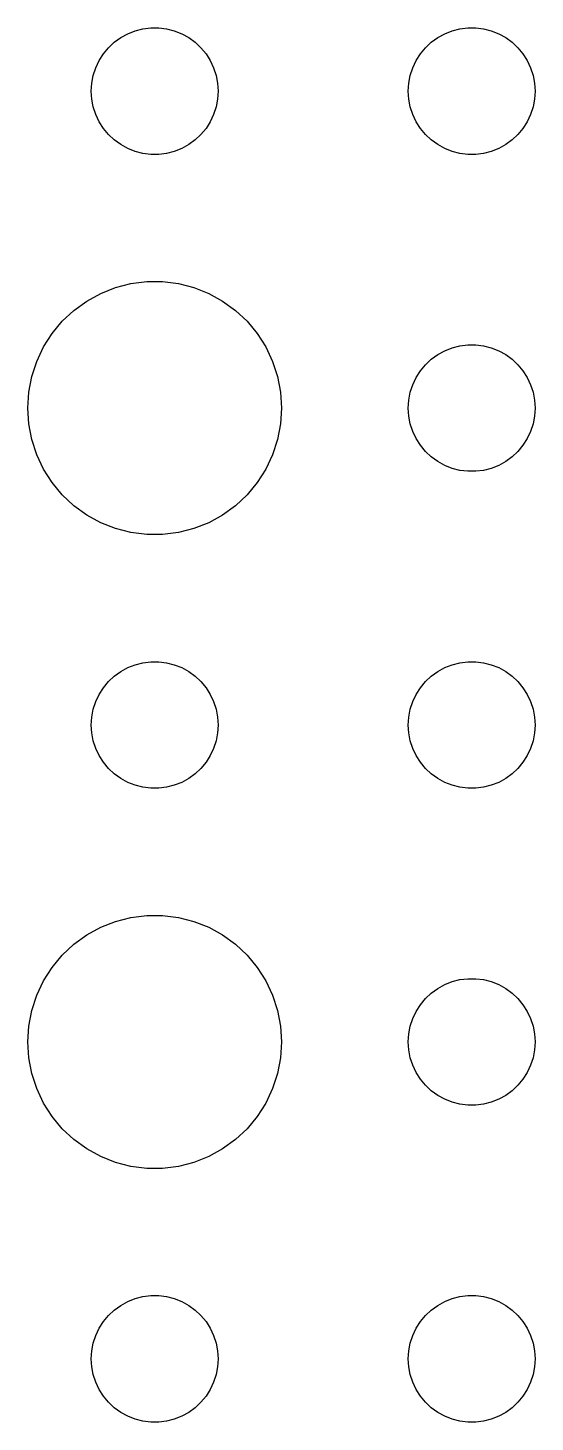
# Model space of a CAD drawing. Header units: metres. Extents: x -142 to 142, y -142 to 142.
# Drawn here: x -108 to -96, y 36 to 69 of the extents above; entities that cross this region are included whole.
import ezdxf

# ---------------------------------------------------------------- set-up
doc = ezdxf.new("R2010")
doc.units = ezdxf.units.M

msp = doc.modelspace()

# ---------------------------------------------------------------- linework, layer by layer
for p, q in [((-105.464, 68.9266), (-105.281, 68.9734)), ((-105.281, 68.9734), (-105.094, 68.997)), ((-105.094, 68.997), (-104.906, 68.997)), ((-104.906, 68.997), (-104.719, 68.9734)), ((-104.719, 68.9734), (-104.536, 68.9266)), ((-97.9635, 68.9266), (-97.7811, 68.9734)), ((-97.7811, 68.9734), (-97.5942, 68.997)), ((-97.5942, 68.997), (-97.4058, 68.997)), ((-97.4058, 68.997), (-97.2189, 68.9734)), ((-97.2189, 68.9734), (-97.0365, 68.9266)), ((-106.093, 68.5268), (-105.956, 68.6558)), ((-105.956, 68.6558), (-105.804, 68.7665)), ((-105.804, 68.7665), (-105.639, 68.8572)), ((-105.639, 68.8572), (-105.464, 68.9266)), ((-104.536, 68.9266), (-104.361, 68.8572)), ((-104.361, 68.8572), (-104.196, 68.7665)), ((-104.196, 68.7665), (-104.044, 68.6558)), ((-104.044, 68.6558), (-103.907, 68.5268)), ((-98.5934, 68.5268), (-98.4561, 68.6558)), ((-98.4561, 68.6558), (-98.3037, 68.7665)), ((-98.3037, 68.7665), (-98.1387, 68.8572)), ((-98.1387, 68.8572), (-97.9635, 68.9266)), ((-97.0365, 68.9266), (-96.8613, 68.8572)), ((-96.8613, 68.8572), (-96.6963, 68.7665)), ((-96.6963, 68.7665), (-96.5439, 68.6558)), ((-96.5439, 68.6558), (-96.4065, 68.5268)), ((-106.314, 68.2226), (-106.214, 68.3817)), ((-106.214, 68.3817), (-106.093, 68.5268)), ((-103.907, 68.5268), (-103.786, 68.3817)), ((-103.786, 68.3817), (-103.686, 68.2226)), ((-98.8145, 68.2226), (-98.7135, 68.3817)), ((-98.7135, 68.3817), (-98.5934, 68.5268)), ((-96.4065, 68.5268), (-96.2865, 68.3817)), ((-96.2865, 68.3817), (-96.1855, 68.2226)), ((-106.453, 67.873), (-106.395, 68.0522)), ((-106.395, 68.0522), (-106.314, 68.2226)), ((-103.686, 68.2226), (-103.605, 68.0522)), ((-103.605, 68.0522), (-103.547, 67.873)), ((-98.9529, 67.873), (-98.8947, 68.0522)), ((-98.8947, 68.0522), (-98.8145, 68.2226)), ((-96.1855, 68.2226), (-96.1053, 68.0522)), ((-96.1053, 68.0522), (-96.0471, 67.873)), ((-106.5, 67.5), (-106.488, 67.688)), ((-106.488, 67.688), (-106.453, 67.873)), ((-103.547, 67.873), (-103.512, 67.688)), ((-103.512, 67.688), (-103.5, 67.5)), ((-99, 67.5), (-98.9882, 67.688)), ((-98.9882, 67.688), (-98.9529, 67.873)), ((-96.0471, 67.873), (-96.0118, 67.688)), ((-96.0118, 67.688), (-96, 67.5)), ((-106.488, 67.312), (-106.5, 67.5)), ((-106.453, 67.127), (-106.488, 67.312)), ((-103.512, 67.312), (-103.547, 67.127)), ((-103.5, 67.5), (-103.512, 67.312)), ((-98.9882, 67.312), (-99, 67.5)), ((-98.9529, 67.127), (-98.9882, 67.312)), ((-96.0118, 67.312), (-96.0471, 67.127)), ((-96, 67.5), (-96.0118, 67.312)), ((-106.395, 66.9478), (-106.453, 67.127)), ((-103.547, 67.127), (-103.605, 66.9478)), ((-98.8947, 66.9478), (-98.9529, 67.127)), ((-96.0471, 67.127), (-96.1053, 66.9478)), ((-106.314, 66.7774), (-106.395, 66.9478)), ((-106.214, 66.6183), (-106.314, 66.7774)), ((-103.686, 66.7774), (-103.786, 66.6183)), ((-103.605, 66.9478), (-103.686, 66.7774)), ((-98.8145, 66.7774), (-98.8947, 66.9478)), ((-98.7135, 66.6183), (-98.8145, 66.7774)), ((-96.1855, 66.7774), (-96.2865, 66.6183)), ((-96.1053, 66.9478), (-96.1855, 66.7774)), ((-106.093, 66.4732), (-106.214, 66.6183)), ((-105.956, 66.3442), (-106.093, 66.4732)), ((-105.804, 66.2335), (-105.956, 66.3442)), ((-104.044, 66.3442), (-104.196, 66.2335)), ((-103.907, 66.4732), (-104.044, 66.3442)), ((-103.786, 66.6183), (-103.907, 66.4732)), ((-98.5934, 66.4732), (-98.7135, 66.6183)), ((-98.4561, 66.3442), (-98.5934, 66.4732)), ((-98.3037, 66.2335), (-98.4561, 66.3442)), ((-96.5439, 66.3442), (-96.6963, 66.2335)), ((-96.4065, 66.4732), (-96.5439, 66.3442)), ((-96.2865, 66.6183), (-96.4065, 66.4732)), ((-105.639, 66.1428), (-105.804, 66.2335)), ((-105.464, 66.0734), (-105.639, 66.1428)), ((-105.281, 66.0266), (-105.464, 66.0734)), ((-105.094, 66.003), (-105.281, 66.0266)), ((-104.906, 66.003), (-105.094, 66.003)), ((-104.719, 66.0266), (-104.906, 66.003)), ((-104.536, 66.0734), (-104.719, 66.0266)), ((-104.361, 66.1428), (-104.536, 66.0734)), ((-104.196, 66.2335), (-104.361, 66.1428)), ((-98.1387, 66.1428), (-98.3037, 66.2335)), ((-97.9635, 66.0734), (-98.1387, 66.1428)), ((-97.7811, 66.0266), (-97.9635, 66.0734)), ((-97.5942, 66.003), (-97.7811, 66.0266)), ((-97.4058, 66.003), (-97.5942, 66.003)), ((-97.2189, 66.0266), (-97.4058, 66.003)), ((-97.0365, 66.0734), (-97.2189, 66.0266)), ((-96.8613, 66.1428), (-97.0365, 66.0734)), ((-96.6963, 66.2335), (-96.8613, 66.1428)), ((-106.607, 62.533), (-106.277, 62.7145)), ((-106.277, 62.7145), (-105.927, 62.8532)), ((-105.927, 62.8532), (-105.562, 62.9469)), ((-105.562, 62.9469), (-105.188, 62.9941)), ((-105.188, 62.9941), (-104.812, 62.9941)), ((-104.812, 62.9941), (-104.438, 62.9469)), ((-104.438, 62.9469), (-104.073, 62.8532)), ((-104.073, 62.8532), (-103.723, 62.7145)), ((-103.723, 62.7145), (-103.393, 62.533)), ((-106.912, 62.3115), (-106.607, 62.533)), ((-103.393, 62.533), (-103.088, 62.3115)), ((-107.427, 61.7634), (-107.187, 62.0536)), ((-107.187, 62.0536), (-106.912, 62.3115)), ((-103.088, 62.3115), (-102.813, 62.0536)), ((-102.813, 62.0536), (-102.573, 61.7634)), ((-107.629, 61.4453), (-107.427, 61.7634)), ((-102.573, 61.7634), (-102.371, 61.4453)), ((-107.789, 61.1044), (-107.629, 61.4453)), ((-102.371, 61.4453), (-102.211, 61.1044)), ((-98.1387, 61.3572), (-97.9635, 61.4266)), ((-97.9635, 61.4266), (-97.7811, 61.4734)), ((-97.7811, 61.4734), (-97.5942, 61.497)), ((-97.5942, 61.497), (-97.4058, 61.497)), ((-97.4058, 61.497), (-97.2189, 61.4734)), ((-97.2189, 61.4734), (-97.0365, 61.4266)), ((-97.0365, 61.4266), (-96.8613, 61.3572)), ((-107.906, 60.7461), (-107.789, 61.1044)), ((-102.211, 61.1044), (-102.094, 60.7461)), ((-98.5934, 61.0268), (-98.4561, 61.1558)), ((-98.4561, 61.1558), (-98.3037, 61.2665)), ((-98.3037, 61.2665), (-98.1387, 61.3572)), ((-96.8613, 61.3572), (-96.6963, 61.2665)), ((-96.6963, 61.2665), (-96.5439, 61.1558)), ((-96.5439, 61.1558), (-96.4065, 61.0268)), ((-107.976, 60.376), (-107.906, 60.7461)), ((-102.094, 60.7461), (-102.024, 60.376)), ((-98.8947, 60.5522), (-98.8145, 60.7226)), ((-98.8145, 60.7226), (-98.7135, 60.8817)), ((-98.7135, 60.8817), (-98.5934, 61.0268)), ((-96.4065, 61.0268), (-96.2865, 60.8817)), ((-96.2865, 60.8817), (-96.1855, 60.7226)), ((-96.1855, 60.7226), (-96.1053, 60.5522)), ((-98.9529, 60.373), (-98.8947, 60.5522)), ((-96.1053, 60.5522), (-96.0471, 60.373)), ((-108, 60), (-107.976, 60.376)), ((-102.024, 60.376), (-102, 60)), ((-99, 60), (-98.9882, 60.188)), ((-98.9882, 60.188), (-98.9529, 60.373)), ((-96.0471, 60.373), (-96.0118, 60.188)), ((-96.0118, 60.188), (-96, 60)), ((-107.976, 59.624), (-108, 60)), ((-102, 60), (-102.024, 59.624)), ((-98.9882, 59.812), (-99, 60)), ((-98.9529, 59.627), (-98.9882, 59.812)), ((-96.0118, 59.812), (-96.0471, 59.627)), ((-96, 60), (-96.0118, 59.812)), ((-107.906, 59.2539), (-107.976, 59.624)), ((-102.024, 59.624), (-102.094, 59.2539)), ((-98.8947, 59.4478), (-98.9529, 59.627)), ((-98.8145, 59.2774), (-98.8947, 59.4478)), ((-96.1053, 59.4478), (-96.1855, 59.2774)), ((-96.0471, 59.627), (-96.1053, 59.4478)), ((-107.789, 58.8956), (-107.906, 59.2539)), ((-102.094, 59.2539), (-102.211, 58.8956)), ((-98.7135, 59.1183), (-98.8145, 59.2774)), ((-98.5934, 58.9732), (-98.7135, 59.1183)), ((-96.2865, 59.1183), (-96.4065, 58.9732)), ((-96.1855, 59.2774), (-96.2865, 59.1183)), ((-107.629, 58.5547), (-107.789, 58.8956)), ((-102.211, 58.8956), (-102.371, 58.5547)), ((-98.4561, 58.8442), (-98.5934, 58.9732)), ((-98.3037, 58.7335), (-98.4561, 58.8442)), ((-98.1387, 58.6428), (-98.3037, 58.7335)), ((-96.6963, 58.7335), (-96.8613, 58.6428)), ((-96.5439, 58.8442), (-96.6963, 58.7335)), ((-96.4065, 58.9732), (-96.5439, 58.8442)), ((-107.427, 58.2366), (-107.629, 58.5547)), ((-102.371, 58.5547), (-102.573, 58.2366)), ((-97.9635, 58.5734), (-98.1387, 58.6428)), ((-97.7811, 58.5266), (-97.9635, 58.5734)), ((-97.5942, 58.503), (-97.7811, 58.5266)), ((-97.4058, 58.503), (-97.5942, 58.503)), ((-97.2189, 58.5266), (-97.4058, 58.503)), ((-97.0365, 58.5734), (-97.2189, 58.5266)), ((-96.8613, 58.6428), (-97.0365, 58.5734)), ((-107.187, 57.9464), (-107.427, 58.2366)), ((-102.573, 58.2366), (-102.813, 57.9464)), ((-106.912, 57.6885), (-107.187, 57.9464)), ((-102.813, 57.9464), (-103.088, 57.6885)), ((-106.607, 57.467), (-106.912, 57.6885)), ((-106.277, 57.2855), (-106.607, 57.467)), ((-103.393, 57.467), (-103.723, 57.2855)), ((-103.088, 57.6885), (-103.393, 57.467)), ((-105.927, 57.1468), (-106.277, 57.2855)), ((-105.562, 57.0531), (-105.927, 57.1468)), ((-104.073, 57.1468), (-104.438, 57.0531)), ((-103.723, 57.2855), (-104.073, 57.1468)), ((-105.188, 57.0059), (-105.562, 57.0531)), ((-104.812, 57.0059), (-105.188, 57.0059)), ((-104.438, 57.0531), (-104.812, 57.0059)), ((-105.804, 53.7665), (-105.639, 53.8572)), ((-105.639, 53.8572), (-105.464, 53.9266)), ((-105.464, 53.9266), (-105.281, 53.9734)), ((-105.281, 53.9734), (-105.094, 53.997)), ((-105.094, 53.997), (-104.906, 53.997)), ((-104.906, 53.997), (-104.719, 53.9734)), ((-104.719, 53.9734), (-104.536, 53.9266)), ((-104.536, 53.9266), (-104.361, 53.8572)), ((-104.361, 53.8572), (-104.196, 53.7665)), ((-98.3037, 53.7665), (-98.1387, 53.8572)), ((-98.1387, 53.8572), (-97.9635, 53.9266)), ((-97.9635, 53.9266), (-97.7811, 53.9734)), ((-97.7811, 53.9734), (-97.5942, 53.997)), ((-97.5942, 53.997), (-97.4058, 53.997)), ((-97.4058, 53.997), (-97.2189, 53.9734)), ((-97.2189, 53.9734), (-97.0365, 53.9266)), ((-97.0365, 53.9266), (-96.8613, 53.8572)), ((-96.8613, 53.8572), (-96.6963, 53.7665)), ((-106.214, 53.3817), (-106.093, 53.5268)), ((-106.093, 53.5268), (-105.956, 53.6558)), ((-105.956, 53.6558), (-105.804, 53.7665)), ((-104.196, 53.7665), (-104.044, 53.6558)), ((-104.044, 53.6558), (-103.907, 53.5268)), ((-103.907, 53.5268), (-103.786, 53.3817)), ((-98.7135, 53.3817), (-98.5934, 53.5268)), ((-98.5934, 53.5268), (-98.4561, 53.6558)), ((-98.4561, 53.6558), (-98.3037, 53.7665)), ((-96.6963, 53.7665), (-96.5439, 53.6558)), ((-96.5439, 53.6558), (-96.4065, 53.5268)), ((-96.4065, 53.5268), (-96.2865, 53.3817)), ((-106.395, 53.0522), (-106.314, 53.2226)), ((-106.314, 53.2226), (-106.214, 53.3817)), ((-103.786, 53.3817), (-103.686, 53.2226)), ((-103.686, 53.2226), (-103.605, 53.0522)), ((-98.8947, 53.0522), (-98.8145, 53.2226)), ((-98.8145, 53.2226), (-98.7135, 53.3817)), ((-96.2865, 53.3817), (-96.1855, 53.2226)), ((-96.1855, 53.2226), (-96.1053, 53.0522)), ((-106.488, 52.688), (-106.453, 52.873)), ((-106.453, 52.873), (-106.395, 53.0522)), ((-103.605, 53.0522), (-103.547, 52.873)), ((-103.547, 52.873), (-103.512, 52.688)), ((-98.9882, 52.688), (-98.9529, 52.873)), ((-98.9529, 52.873), (-98.8947, 53.0522)), ((-96.1053, 53.0522), (-96.0471, 52.873)), ((-96.0471, 52.873), (-96.0118, 52.688)), ((-106.5, 52.5), (-106.488, 52.688)), ((-106.488, 52.312), (-106.5, 52.5)), ((-103.512, 52.688), (-103.5, 52.5)), ((-103.5, 52.5), (-103.512, 52.312)), ((-99, 52.5), (-98.9882, 52.688)), ((-98.9882, 52.312), (-99, 52.5)), ((-96.0118, 52.688), (-96, 52.5)), ((-96, 52.5), (-96.0118, 52.312)), ((-106.453, 52.127), (-106.488, 52.312)), ((-103.512, 52.312), (-103.547, 52.127)), ((-98.9529, 52.127), (-98.9882, 52.312)), ((-96.0118, 52.312), (-96.0471, 52.127)), ((-106.395, 51.9478), (-106.453, 52.127)), ((-106.314, 51.7774), (-106.395, 51.9478)), ((-103.605, 51.9478), (-103.686, 51.7774)), ((-103.547, 52.127), (-103.605, 51.9478)), ((-98.8947, 51.9478), (-98.9529, 52.127)), ((-98.8145, 51.7774), (-98.8947, 51.9478)), ((-96.1053, 51.9478), (-96.1855, 51.7774)), ((-96.0471, 52.127), (-96.1053, 51.9478)), ((-106.214, 51.6183), (-106.314, 51.7774)), ((-106.093, 51.4732), (-106.214, 51.6183)), ((-105.956, 51.3442), (-106.093, 51.4732)), ((-103.907, 51.4732), (-104.044, 51.3442)), ((-103.786, 51.6183), (-103.907, 51.4732)), ((-103.686, 51.7774), (-103.786, 51.6183)), ((-98.7135, 51.6183), (-98.8145, 51.7774)), ((-98.5934, 51.4732), (-98.7135, 51.6183)), ((-98.4561, 51.3442), (-98.5934, 51.4732)), ((-96.4065, 51.4732), (-96.5439, 51.3442)), ((-96.2865, 51.6183), (-96.4065, 51.4732)), ((-96.1855, 51.7774), (-96.2865, 51.6183)), ((-105.804, 51.2335), (-105.956, 51.3442)), ((-105.639, 51.1428), (-105.804, 51.2335)), ((-105.464, 51.0734), (-105.639, 51.1428)), ((-104.361, 51.1428), (-104.536, 51.0734)), ((-104.196, 51.2335), (-104.361, 51.1428)), ((-104.044, 51.3442), (-104.196, 51.2335)), ((-98.3037, 51.2335), (-98.4561, 51.3442)), ((-98.1387, 51.1428), (-98.3037, 51.2335)), ((-97.9635, 51.0734), (-98.1387, 51.1428)), ((-96.8613, 51.1428), (-97.0365, 51.0734)), ((-96.6963, 51.2335), (-96.8613, 51.1428)), ((-96.5439, 51.3442), (-96.6963, 51.2335)), ((-105.281, 51.0266), (-105.464, 51.0734)), ((-105.094, 51.003), (-105.281, 51.0266)), ((-104.906, 51.003), (-105.094, 51.003)), ((-104.719, 51.0266), (-104.906, 51.003)), ((-104.536, 51.0734), (-104.719, 51.0266)), ((-97.7811, 51.0266), (-97.9635, 51.0734)), ((-97.5942, 51.003), (-97.7811, 51.0266)), ((-97.4058, 51.003), (-97.5942, 51.003)), ((-97.2189, 51.0266), (-97.4058, 51.003)), ((-97.0365, 51.0734), (-97.2189, 51.0266)), ((-106.277, 47.7145), (-105.927, 47.8532)), ((-105.927, 47.8532), (-105.562, 47.9469)), ((-105.562, 47.9469), (-105.188, 47.9941)), ((-105.188, 47.9941), (-104.812, 47.9941)), ((-104.812, 47.9941), (-104.438, 47.9469)), ((-104.438, 47.9469), (-104.073, 47.8532)), ((-104.073, 47.8532), (-103.723, 47.7145)), ((-106.912, 47.3115), (-106.607, 47.533)), ((-106.607, 47.533), (-106.277, 47.7145)), ((-103.723, 47.7145), (-103.393, 47.533)), ((-103.393, 47.533), (-103.088, 47.3115)), ((-107.187, 47.0536), (-106.912, 47.3115)), ((-103.088, 47.3115), (-102.813, 47.0536)), ((-107.427, 46.7634), (-107.187, 47.0536)), ((-102.813, 47.0536), (-102.573, 46.7634)), ((-107.629, 46.4453), (-107.427, 46.7634)), ((-102.573, 46.7634), (-102.371, 46.4453)), ((-107.789, 46.1044), (-107.629, 46.4453)), ((-102.371, 46.4453), (-102.211, 46.1044)), ((-98.4561, 46.1558), (-98.3037, 46.2665)), ((-98.3037, 46.2665), (-98.1387, 46.3572)), ((-98.1387, 46.3572), (-97.9635, 46.4266)), ((-97.9635, 46.4266), (-97.7811, 46.4734)), ((-97.7811, 46.4734), (-97.5942, 46.497)), ((-97.5942, 46.497), (-97.4058, 46.497)), ((-97.4058, 46.497), (-97.2189, 46.4734)), ((-97.2189, 46.4734), (-97.0365, 46.4266)), ((-97.0365, 46.4266), (-96.8613, 46.3572)), ((-96.8613, 46.3572), (-96.6963, 46.2665)), ((-96.6963, 46.2665), (-96.5439, 46.1558)), ((-107.906, 45.7461), (-107.789, 46.1044)), ((-102.211, 46.1044), (-102.094, 45.7461)), ((-98.8145, 45.7226), (-98.7135, 45.8817)), ((-98.7135, 45.8817), (-98.5934, 46.0268)), ((-98.5934, 46.0268), (-98.4561, 46.1558)), ((-96.5439, 46.1558), (-96.4065, 46.0268)), ((-96.4065, 46.0268), (-96.2865, 45.8817)), ((-96.2865, 45.8817), (-96.1855, 45.7226)), ((-107.976, 45.376), (-107.906, 45.7461)), ((-102.094, 45.7461), (-102.024, 45.376)), ((-98.9529, 45.373), (-98.8947, 45.5522)), ((-98.8947, 45.5522), (-98.8145, 45.7226)), ((-96.1855, 45.7226), (-96.1053, 45.5522)), ((-96.1053, 45.5522), (-96.0471, 45.373)), ((-108, 45), (-107.976, 45.376)), ((-102.024, 45.376), (-102, 45)), ((-98.9882, 45.188), (-98.9529, 45.373)), ((-96.0471, 45.373), (-96.0118, 45.188)), ((-107.976, 44.624), (-108, 45)), ((-102, 45), (-102.024, 44.624)), ((-99, 45), (-98.9882, 45.188)), ((-98.9882, 44.812), (-99, 45)), ((-96.0118, 45.188), (-96, 45)), ((-96, 45), (-96.0118, 44.812)), ((-107.906, 44.2539), (-107.976, 44.624)), ((-102.024, 44.624), (-102.094, 44.2539)), ((-98.9529, 44.627), (-98.9882, 44.812)), ((-98.8947, 44.4478), (-98.9529, 44.627)), ((-96.0471, 44.627), (-96.1053, 44.4478)), ((-96.0118, 44.812), (-96.0471, 44.627)), ((-107.789, 43.8956), (-107.906, 44.2539)), ((-102.094, 44.2539), (-102.211, 43.8956)), ((-98.8145, 44.2774), (-98.8947, 44.4478)), ((-98.7135, 44.1183), (-98.8145, 44.2774)), ((-96.1855, 44.2774), (-96.2865, 44.1183)), ((-96.1053, 44.4478), (-96.1855, 44.2774)), ((-107.629, 43.5547), (-107.789, 43.8956)), ((-102.211, 43.8956), (-102.371, 43.5547)), ((-98.5934, 43.9732), (-98.7135, 44.1183)), ((-98.4561, 43.8442), (-98.5934, 43.9732)), ((-96.4065, 43.9732), (-96.5439, 43.8442)), ((-96.2865, 44.1183), (-96.4065, 43.9732)), ((-107.427, 43.2366), (-107.629, 43.5547)), ((-102.371, 43.5547), (-102.573, 43.2366)), ((-98.3037, 43.7335), (-98.4561, 43.8442)), ((-98.1387, 43.6428), (-98.3037, 43.7335)), ((-97.9635, 43.5734), (-98.1387, 43.6428)), ((-97.7811, 43.5266), (-97.9635, 43.5734)), ((-97.0365, 43.5734), (-97.2189, 43.5266)), ((-96.8613, 43.6428), (-97.0365, 43.5734)), ((-96.6963, 43.7335), (-96.8613, 43.6428)), ((-96.5439, 43.8442), (-96.6963, 43.7335)), ((-107.187, 42.9464), (-107.427, 43.2366)), ((-102.573, 43.2366), (-102.813, 42.9464)), ((-97.5942, 43.503), (-97.7811, 43.5266)), ((-97.4058, 43.503), (-97.5942, 43.503)), ((-97.2189, 43.5266), (-97.4058, 43.503)), ((-106.912, 42.6885), (-107.187, 42.9464)), ((-102.813, 42.9464), (-103.088, 42.6885)), ((-106.607, 42.467), (-106.912, 42.6885)), ((-103.088, 42.6885), (-103.393, 42.467)), ((-106.277, 42.2855), (-106.607, 42.467)), ((-105.927, 42.1468), (-106.277, 42.2855)), ((-103.723, 42.2855), (-104.073, 42.1468)), ((-103.393, 42.467), (-103.723, 42.2855)), ((-105.562, 42.0531), (-105.927, 42.1468)), ((-105.188, 42.0059), (-105.562, 42.0531)), ((-104.812, 42.0059), (-105.188, 42.0059)), ((-104.438, 42.0531), (-104.812, 42.0059)), ((-104.073, 42.1468), (-104.438, 42.0531)), ((-105.464, 38.9266), (-105.281, 38.9734)), ((-105.281, 38.9734), (-105.094, 38.997)), ((-105.094, 38.997), (-104.906, 38.997)), ((-104.906, 38.997), (-104.719, 38.9734)), ((-104.719, 38.9734), (-104.536, 38.9266)), ((-97.9635, 38.9266), (-97.7811, 38.9734)), ((-97.7811, 38.9734), (-97.5942, 38.997)), ((-97.5942, 38.997), (-97.4058, 38.997)), ((-97.4058, 38.997), (-97.2189, 38.9734)), ((-97.2189, 38.9734), (-97.0365, 38.9266)), ((-106.093, 38.5268), (-105.956, 38.6558)), ((-105.956, 38.6558), (-105.804, 38.7665)), ((-105.804, 38.7665), (-105.639, 38.8572)), ((-105.639, 38.8572), (-105.464, 38.9266)), ((-104.536, 38.9266), (-104.361, 38.8572)), ((-104.361, 38.8572), (-104.196, 38.7665)), ((-104.196, 38.7665), (-104.044, 38.6558)), ((-104.044, 38.6558), (-103.907, 38.5268)), ((-98.5934, 38.5268), (-98.4561, 38.6558)), ((-98.4561, 38.6558), (-98.3037, 38.7665)), ((-98.3037, 38.7665), (-98.1387, 38.8572)), ((-98.1387, 38.8572), (-97.9635, 38.9266)), ((-97.0365, 38.9266), (-96.8613, 38.8572)), ((-96.8613, 38.8572), (-96.6963, 38.7665)), ((-96.6963, 38.7665), (-96.5439, 38.6558)), ((-96.5439, 38.6558), (-96.4065, 38.5268)), ((-106.314, 38.2226), (-106.214, 38.3817)), ((-106.214, 38.3817), (-106.093, 38.5268)), ((-103.907, 38.5268), (-103.786, 38.3817)), ((-103.786, 38.3817), (-103.686, 38.2226)), ((-98.8145, 38.2226), (-98.7135, 38.3817)), ((-98.7135, 38.3817), (-98.5934, 38.5268)), ((-96.4065, 38.5268), (-96.2865, 38.3817)), ((-96.2865, 38.3817), (-96.1855, 38.2226)), ((-106.453, 37.873), (-106.395, 38.0522)), ((-106.395, 38.0522), (-106.314, 38.2226)), ((-103.686, 38.2226), (-103.605, 38.0522)), ((-103.605, 38.0522), (-103.547, 37.873)), ((-98.9529, 37.873), (-98.8947, 38.0522)), ((-98.8947, 38.0522), (-98.8145, 38.2226)), ((-96.1855, 38.2226), (-96.1053, 38.0522)), ((-96.1053, 38.0522), (-96.0471, 37.873)), ((-106.5, 37.5), (-106.488, 37.688)), ((-106.488, 37.688), (-106.453, 37.873)), ((-103.547, 37.873), (-103.512, 37.688)), ((-103.512, 37.688), (-103.5, 37.5)), ((-99, 37.5), (-98.9882, 37.688)), ((-98.9882, 37.688), (-98.9529, 37.873)), ((-96.0471, 37.873), (-96.0118, 37.688)), ((-96.0118, 37.688), (-96, 37.5)), ((-106.488, 37.312), (-106.5, 37.5)), ((-106.453, 37.127), (-106.488, 37.312)), ((-103.512, 37.312), (-103.547, 37.127)), ((-103.5, 37.5), (-103.512, 37.312)), ((-98.9882, 37.312), (-99, 37.5)), ((-98.9529, 37.127), (-98.9882, 37.312)), ((-96.0118, 37.312), (-96.0471, 37.127)), ((-96, 37.5), (-96.0118, 37.312)), ((-106.395, 36.9478), (-106.453, 37.127)), ((-103.547, 37.127), (-103.605, 36.9478)), ((-98.8947, 36.9478), (-98.9529, 37.127)), ((-96.0471, 37.127), (-96.1053, 36.9478)), ((-106.314, 36.7774), (-106.395, 36.9478)), ((-106.214, 36.6183), (-106.314, 36.7774)), ((-103.686, 36.7774), (-103.786, 36.6183)), ((-103.605, 36.9478), (-103.686, 36.7774)), ((-98.8145, 36.7774), (-98.8947, 36.9478)), ((-98.7135, 36.6183), (-98.8145, 36.7774)), ((-96.1855, 36.7774), (-96.2865, 36.6183)), ((-96.1053, 36.9478), (-96.1855, 36.7774)), ((-106.093, 36.4732), (-106.214, 36.6183)), ((-105.956, 36.3442), (-106.093, 36.4732)), ((-105.804, 36.2335), (-105.956, 36.3442)), ((-104.044, 36.3442), (-104.196, 36.2335)), ((-103.907, 36.4732), (-104.044, 36.3442)), ((-103.786, 36.6183), (-103.907, 36.4732)), ((-98.5934, 36.4732), (-98.7135, 36.6183)), ((-98.4561, 36.3442), (-98.5934, 36.4732)), ((-98.3037, 36.2335), (-98.4561, 36.3442)), ((-96.5439, 36.3442), (-96.6963, 36.2335)), ((-96.4065, 36.4732), (-96.5439, 36.3442)), ((-96.2865, 36.6183), (-96.4065, 36.4732)), ((-105.639, 36.1428), (-105.804, 36.2335)), ((-105.464, 36.0734), (-105.639, 36.1428)), ((-105.281, 36.0266), (-105.464, 36.0734)), ((-105.094, 36.003), (-105.281, 36.0266)), ((-104.906, 36.003), (-105.094, 36.003)), ((-104.719, 36.0266), (-104.906, 36.003)), ((-104.536, 36.0734), (-104.719, 36.0266)), ((-104.361, 36.1428), (-104.536, 36.0734)), ((-104.196, 36.2335), (-104.361, 36.1428)), ((-98.1387, 36.1428), (-98.3037, 36.2335)), ((-97.9635, 36.0734), (-98.1387, 36.1428)), ((-97.7811, 36.0266), (-97.9635, 36.0734)), ((-97.5942, 36.003), (-97.7811, 36.0266)), ((-97.4058, 36.003), (-97.5942, 36.003)), ((-97.2189, 36.0266), (-97.4058, 36.003)), ((-97.0365, 36.0734), (-97.2189, 36.0266)), ((-96.8613, 36.1428), (-97.0365, 36.0734)), ((-96.6963, 36.2335), (-96.8613, 36.1428))]:
    msp.add_line(p, q)

doc.saveas('drawing.dxf')
